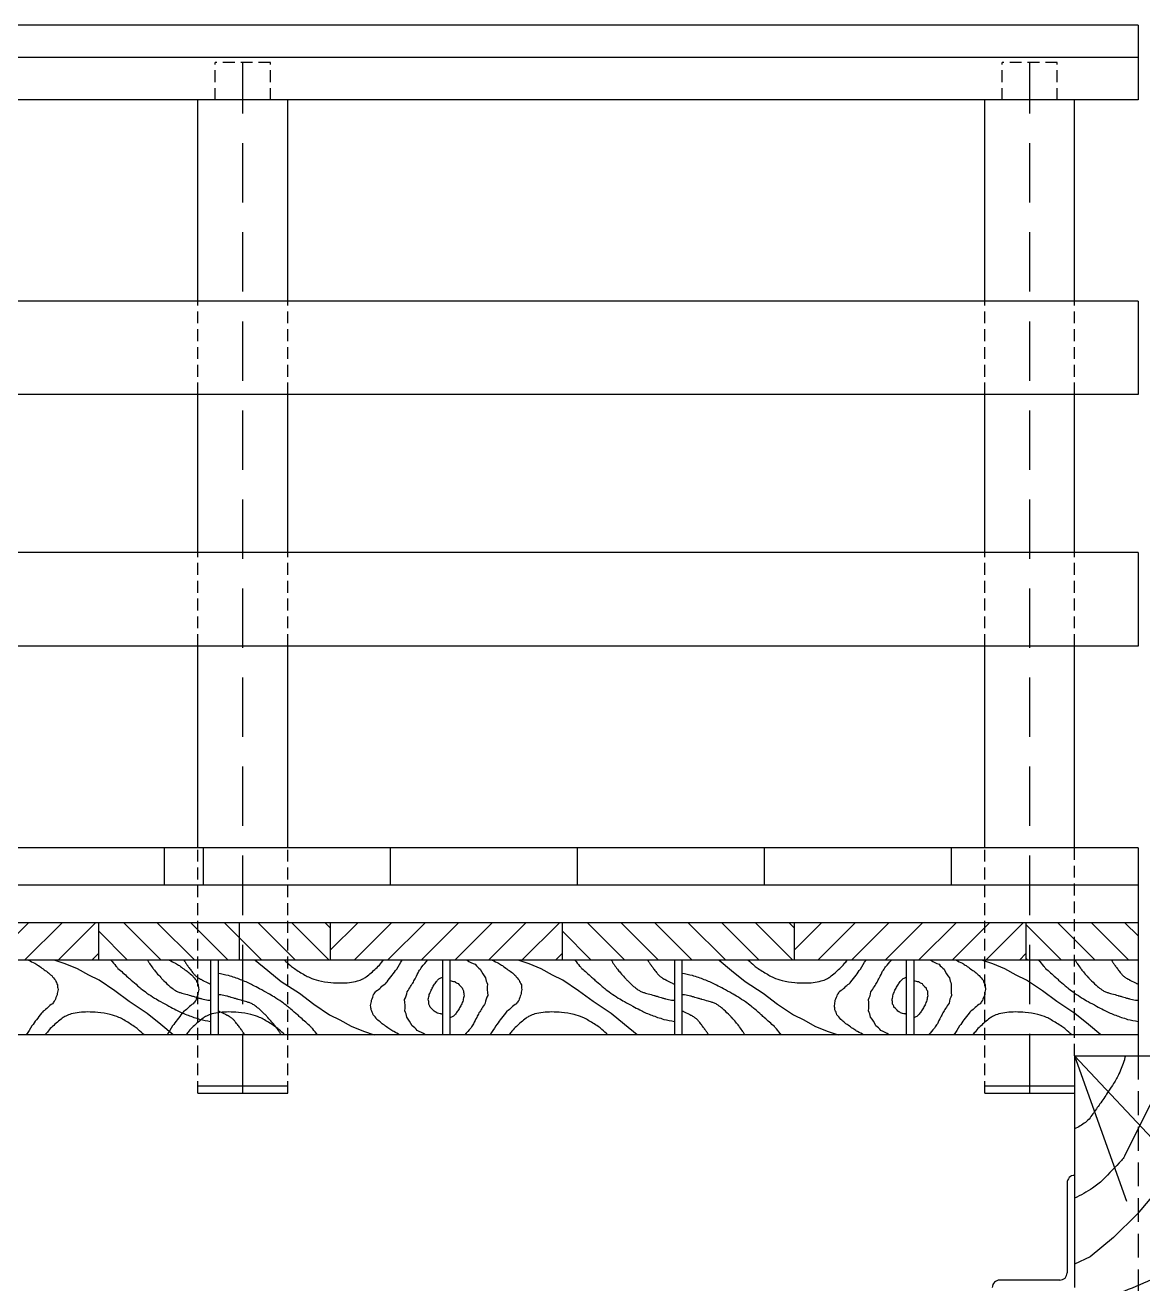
# Model space of a CAD drawing. Header units: metres. Extents: x -50 to 791, y -10 to 584.
# Drawn here: x 202.63 to 232.51, y 395.6 to 429.26 of the extents above; entities that cross this region are included whole.
import ezdxf

# ---------------------------------------------------------------- set-up
doc = ezdxf.new("R2010")
doc.units = ezdxf.units.M
doc.linetypes.add('DASHED2', pattern=[9.525, 6.35, -3.175])
doc.layers.add('ARSIRKAYU', color=2, linetype='CONTINUOUS')
doc.layers.add('KAYU', color=3, linetype='CONTINUOUS')
pattern_1 = [(135, (249.0805, 314.5678), (0.449013, 0.449013), [])]

msp = doc.modelspace()

# ---------------------------------------------------------------- hatches: boundary and pattern name
at = {"layer": 'ARSIRKAYU'}
h = msp.add_hatch(dxfattribs=at)
h.set_pattern_fill('LINE', color=256, scale=0.2, angle=315, style=0)
h.set_pattern_definition([(225, (224.2805, 314.5678), (-0.449013, 0.449013), [])])
h.paths.add_polyline_path([(198.38486, 404.25565), (198.38486, 405.25565), (204.58486, 405.25565), (204.58486, 404.25565)])
h = msp.add_hatch(dxfattribs=at)
h.set_pattern_fill('ANSI31', color=256, scale=0.2, style=0)
h.set_pattern_definition([(135, (236.6805, 314.5678), (0.449013, 0.449013), [])])
h.paths.add_polyline_path([(204.58486, 405.25565), (210.78486, 405.25565), (210.78486, 404.25565), (204.58486, 404.25565)])
h = msp.add_hatch(dxfattribs=at)
h.set_pattern_fill('LINE', color=256, scale=0.2, angle=315, style=0)
h.set_pattern_definition([(225, (236.6805, 314.5678), (-0.449013, 0.449013), [])])
h.paths.add_polyline_path([(210.78486, 404.25565), (210.78486, 405.25565), (216.98486, 405.25565), (216.98486, 404.25565)])
h = msp.add_hatch(dxfattribs=at)
h.set_pattern_fill('ANSI31', color=256, scale=0.2, style=0)
h.set_pattern_definition(pattern_1)
h.paths.add_polyline_path([(216.98486, 404.25565), (223.18486, 404.25565), (223.18486, 405.25565), (216.98486, 405.25565)])
h = msp.add_hatch(dxfattribs=at)
h.set_pattern_fill('LINE', color=256, scale=0.2, angle=315, style=0)
h.set_pattern_definition([(225, (249.0805, 314.5678), (-0.449013, 0.449013), [])])
h.paths.add_polyline_path([(223.18486, 404.25565), (229.38486, 404.25565), (229.38486, 405.25565), (223.18486, 405.25565)])
h = msp.add_hatch(dxfattribs=at)
h.set_pattern_fill('ANSI31', color=256, scale=0.2, style=0)
h.set_pattern_definition(pattern_1)
h.paths.add_polyline_path([(232.38486, 405.25565), (232.38486, 404.25565), (229.38486, 404.25565), (229.38486, 405.25565)])

# ---------------------------------------------------------------- linework, layer by layer
for points in [[(202.71641, 404.25565, 0.01529104), (202.88645, 404.1693, 0.02451291), (202.98795, 404.10715, 0.01246752), (203.22676, 403.93543, 0.02534201), (203.33759, 403.84227, 0.06664688), (203.43848, 403.71954, 0.07485968), (203.49433, 403.58942, 0.07552434), (203.50663, 403.47307, 0.05857308), (203.48228, 403.32453, 0.04620441), (203.42426, 403.17577, 0.06645098), (203.36171, 403.08373, 0.09848728), (203.23102, 402.98544, -0.10427741), (203.10851, 402.89108, -0.00943251), (203.06647, 402.83992, -0.00277078), (202.92766, 402.66232, -0.01862797), (202.8091, 402.49646, -0.01338785), (202.65926, 402.25565)], [(204.9224, 404.25565, -0.01299745), (205.05297, 404.09362, -0.03309118), (205.10995, 404.03491, -0.00099107), (205.37181, 403.79952, -0.0029776), (205.45959, 403.72186, -0.00165901), (205.63577, 403.5689, -0.00330958), (205.72484, 403.4931, -0.02209331), (205.88408, 403.37097, -0.01839339), (206.08655, 403.24025, -0.00617824), (206.24869, 403.14652, -0.00453293), (206.47237, 403.02353, -0.00397006), (206.66018, 402.92438, -0.00546714), (206.7979, 402.85496, -0.02051703), (206.83295, 402.83952, -0.00242136), (207.13549, 402.72252, -0.02989027), (207.30251, 402.67004, -0.018122), (207.58486, 402.61033)], [(205.8999, 404.25565, -0.0084359), (205.93555, 404.19147, -0.02050494), (205.95173, 404.16595, -0.00345955), (206.03929, 404.04145, -0.01372292), (206.06244, 404.01083, -0.00926647), (206.14322, 403.9136, -0.00719344), (206.25135, 403.79184, -0.00345858), (206.27738, 403.76375, -0.0014592), (206.33974, 403.69778, -0.02331922), (206.49588, 403.54821, -0.03502911), (206.61078, 403.46136, -0.02658501), (206.68974, 403.41571, -0.04716751), (206.73762, 403.39678, -0.00066527), (206.81501, 403.37443, -0.00073343), (206.88526, 403.35436, -0.00052182), (207.05023, 403.30768, 0.00344003), (207.07521, 403.30045, 0.00047676), (207.07937, 403.29922, 0.00002344), (207.16388, 403.27396, 0.00046672), (207.23476, 403.25269, -0.00040552), (207.31635, 403.22821, -0.02129109), (207.35127, 403.21936, -0.00467079), (207.51229, 403.18735, -0.01987218), (207.53021, 403.1847, -0.00655374), (207.58486, 403.17953)], [(206.47892, 404.25565, 0.01529104), (206.64897, 404.1693, 0.02451291), (206.75046, 404.10715, 0.01246752), (206.98928, 403.93543, 0.02534201), (207.1001, 403.84227, 0.06664688), (207.20099, 403.71954, 0.07485968), (207.25684, 403.58942, 0.07552434), (207.26914, 403.47307, 0.05857308), (207.24479, 403.32453, 0.04620441), (207.18677, 403.17577, 0.06645098), (207.12422, 403.08373, 0.09848728), (206.99353, 402.98544, -0.10427741), (206.87102, 402.89108, -0.00943251), (206.82898, 402.83992, -0.00277078), (206.69017, 402.66232, -0.01862797), (206.57161, 402.49646, -0.01338785), (206.42177, 402.25565)], [(206.87389, 404.25565, -0.01161999), (206.90216, 404.2046, -0.02259724), (206.91847, 404.1794, -0.0001167), (206.96345, 404.11635, -0.00131603), (206.96745, 404.11077, -0.00003865), (206.97596, 404.09897, -0.00011803), (206.97875, 404.09511, -0.00278947), (206.99784, 404.06901, -0.00082664), (207.06287, 403.98141, -0.00354516), (207.08756, 403.94875, -0.00247807), (207.12344, 403.90247, -0.01526366), (207.14787, 403.87315, -0.01494628), (207.17459, 403.84478, -0.01989144), (207.19671, 403.82434, -0.02032737), (207.21989, 403.80615, -0.01028811), (207.24569, 403.78833, -0.01259555), (207.26742, 403.77476, -0.00580916), (207.31174, 403.74929, -0.00911832), (207.34046, 403.7339, -0.00047135), (207.35776, 403.72506, -0.00074451), (207.36873, 403.71948, -0.00176233), (207.37942, 403.71412, -0.0001226), (207.53337, 403.63758, -0.00379495), (207.54345, 403.63267, -0.0009279), (207.58486, 403.61297)], [(212.65331, 402.25565, 0.01529104), (212.48326, 402.34199, 0.02451291), (212.38177, 402.40414, 0.01246752), (212.14295, 402.57587, 0.02534201), (212.03212, 402.66903, 0.06664688), (211.93124, 402.79175, 0.07485968), (211.87538, 402.92187, 0.07552434), (211.86309, 403.03822, 0.05857308), (211.88744, 403.18676, 0.04620441), (211.94546, 403.33553, 0.06645098), (212.00801, 403.42757, 0.09848728), (212.1387, 403.52586, -0.10427741), (212.2612, 403.62021, -0.00943251), (212.30324, 403.67137, -0.00277078), (212.44206, 403.84898, -0.01862797), (212.56062, 404.01483, -0.01338785), (212.71046, 404.25565)], [(213.32803, 402.25565, 0.06378848), (213.10832, 402.36883, 0.08360884), (212.97256, 402.50046, 0.04554081), (212.83283, 402.73198, 0.07092953), (212.77965, 402.89779, 0.0719735), (212.77211, 403.19879, 0.10099542), (212.83993, 403.40349, 0.02574805), (212.93396, 403.5493, -0.03178691), (213.00873, 403.66837, -0.01397566), (213.06876, 403.78679, 0.00974414), (213.15341, 403.95734, 0.04582871), (213.2294, 404.07544, 0.02687995), (213.38655, 404.25565)], [(214.44169, 404.25565, 0.06378848), (214.66139, 404.14246, 0.08360884), (214.79716, 404.01083, 0.04554081), (214.93689, 403.77931, 0.07092953), (214.99007, 403.6135, 0.0719735), (214.99761, 403.31251, 0.10099542), (214.92979, 403.10781, 0.02574805), (214.83575, 402.96199, -0.03178691), (214.76099, 402.84292, -0.01397566), (214.70096, 402.7245, 0.00974414), (214.61631, 402.55396, 0.04582871), (214.54031, 402.43586, 0.02687995), (214.38316, 402.25565)], [(215.11641, 404.25565, 0.01529104), (215.28645, 404.1693, 0.02451291), (215.38795, 404.10715, 0.01246752), (215.62676, 403.93543, 0.02534201), (215.73759, 403.84227, 0.06664688), (215.83848, 403.71954, 0.07485968), (215.89433, 403.58942, 0.07552434), (215.90663, 403.47307, 0.05857308), (215.88228, 403.32453, 0.04620441), (215.82426, 403.17577, 0.06645098), (215.76171, 403.08373, 0.09848728), (215.63102, 402.98544, -0.10427741), (215.50851, 402.89108, -0.00943251), (215.46647, 402.83992, -0.00277078), (215.32766, 402.66232, -0.01862797), (215.2091, 402.49646, -0.01338785), (215.05926, 402.25565)], [(217.3224, 404.25565, -0.01299745), (217.45297, 404.09362, -0.03309118), (217.50995, 404.03491, -0.00099107), (217.77181, 403.79952, -0.0029776), (217.85959, 403.72186, -0.00165901), (218.03577, 403.5689, -0.00330958), (218.12484, 403.4931, -0.02209331), (218.28408, 403.37097, -0.01839339), (218.48655, 403.24025, -0.00617824), (218.64869, 403.14652, -0.00453293), (218.87237, 403.02353, -0.00397006), (219.06018, 402.92438, -0.00546714), (219.1979, 402.85496, -0.02051703), (219.23295, 402.83952, -0.00242136), (219.53549, 402.72252, -0.02989027), (219.70251, 402.67004, -0.018122), (219.98486, 402.61033)], [(218.2999, 404.25565, -0.0084359), (218.33555, 404.19147, -0.02050494), (218.35173, 404.16595, -0.00345955), (218.43929, 404.04145, -0.01372292), (218.46244, 404.01083, -0.00926647), (218.54322, 403.9136, -0.00719344), (218.65135, 403.79184, -0.00345858), (218.67738, 403.76375, -0.0014592), (218.73974, 403.69778, -0.02331922), (218.89588, 403.54821, -0.03502911), (219.01078, 403.46136, -0.02658501), (219.08974, 403.41571, -0.04716751), (219.13762, 403.39678, -0.00066527), (219.21501, 403.37443, -0.00073343), (219.28526, 403.35436, -0.00052182), (219.45023, 403.30768, 0.00344003), (219.47521, 403.30045, 0.00047676), (219.47937, 403.29922, 0.00002344), (219.56388, 403.27396, 0.00046672), (219.63476, 403.25269, -0.00040552), (219.71635, 403.22821, -0.02129109), (219.75127, 403.21936, -0.00467079), (219.91229, 403.18735, -0.01987218), (219.93021, 403.1847, -0.00655374), (219.98486, 403.17953)], [(219.27389, 404.25565, -0.01161999), (219.30216, 404.2046, -0.02259724), (219.31847, 404.1794, -0.0001167), (219.36345, 404.11635, -0.00131603), (219.36745, 404.11077, -0.00003865), (219.37596, 404.09897, -0.00011803), (219.37875, 404.09511, -0.00278947), (219.39784, 404.06901, -0.00082664), (219.46287, 403.98141, -0.00354516), (219.48756, 403.94875, -0.00247807), (219.52344, 403.90247, -0.01526366), (219.54787, 403.87315, -0.01494628), (219.57459, 403.84478, -0.01989144), (219.59671, 403.82434, -0.02032737), (219.61989, 403.80615, -0.01028811), (219.64569, 403.78833, -0.01259555), (219.66742, 403.77476, -0.00580916), (219.71174, 403.74929, -0.00911832), (219.74046, 403.7339, -0.00047135), (219.75776, 403.72506, -0.00074451), (219.76873, 403.71948, -0.00176233), (219.77942, 403.71412, -0.0001226), (219.93337, 403.63758, -0.00379495), (219.94345, 403.63267, -0.0009279), (219.98486, 403.61297)], [(225.05331, 402.25565, 0.01529104), (224.88326, 402.34199, 0.02451291), (224.78177, 402.40414, 0.01246752), (224.54295, 402.57587, 0.02534201), (224.43212, 402.66903, 0.06664688), (224.33124, 402.79175, 0.07485968), (224.27538, 402.92187, 0.07552434), (224.26309, 403.03822, 0.05857308), (224.28744, 403.18676, 0.04620441), (224.34546, 403.33553, 0.06645098), (224.40801, 403.42757, 0.09848728), (224.5387, 403.52586, -0.10427741), (224.6612, 403.62021, -0.00943251), (224.70324, 403.67137, -0.00277078), (224.84206, 403.84898, -0.01862797), (224.96062, 404.01483, -0.01338785), (225.11046, 404.25565)], [(225.72803, 402.25565, 0.06378848), (225.50832, 402.36883, 0.08360884), (225.37256, 402.50046, 0.04554081), (225.23283, 402.73198, 0.07092953), (225.17965, 402.89779, 0.0719735), (225.17211, 403.19879, 0.10099542), (225.23993, 403.40349, 0.02574805), (225.33396, 403.5493, -0.03178691), (225.40873, 403.66837, -0.01397566), (225.46876, 403.78679, 0.00974414), (225.55341, 403.95734, 0.04582871), (225.6294, 404.07544, 0.02687995), (225.78655, 404.25565)], [(226.84169, 404.25565, 0.06378848), (227.06139, 404.14246, 0.08360884), (227.19716, 404.01083, 0.04554081), (227.33689, 403.77931, 0.07092953), (227.39007, 403.6135, 0.0719735), (227.39761, 403.31251, 0.10099542), (227.32979, 403.10781, 0.02574805), (227.23575, 402.96199, -0.03178691), (227.16099, 402.84292, -0.01397566), (227.10096, 402.7245, 0.00974414), (227.01631, 402.55396, 0.04582871), (226.94031, 402.43586, 0.02687995), (226.78316, 402.25565)], [(227.51641, 404.25565, 0.01529104), (227.68645, 404.1693, 0.02451291), (227.78795, 404.10715, 0.01246752), (228.02676, 403.93543, 0.02534201), (228.13759, 403.84227, 0.06664688), (228.23848, 403.71954, 0.07485968), (228.29433, 403.58942, 0.07552434), (228.30663, 403.47307, 0.05857308), (228.28228, 403.32453, 0.04620441), (228.22426, 403.17577, 0.06645098), (228.16171, 403.08373, 0.09848728), (228.03102, 402.98544, -0.10427741), (227.90851, 402.89108, -0.00943251), (227.86647, 402.83992, -0.00277078), (227.72766, 402.66232, -0.01862797), (227.6091, 402.49646, -0.01338785), (227.45926, 402.25565)], [(229.7224, 404.25565, -0.01299745), (229.85297, 404.09362, -0.03309118), (229.90995, 404.03491, -0.00099107), (230.17181, 403.79952, -0.0029776), (230.25959, 403.72186, -0.00165901), (230.43577, 403.5689, -0.00330958), (230.52484, 403.4931, -0.02209331), (230.68408, 403.37097, -0.01839339), (230.88655, 403.24025, -0.00617824), (231.04869, 403.14652, -0.00453293), (231.27237, 403.02353, -0.00397006), (231.46018, 402.92438, -0.00546714), (231.5979, 402.85496, -0.02051703), (231.63295, 402.83952, -0.00242136), (231.93549, 402.72252, -0.02989027), (232.10251, 402.67004, -0.018122), (232.38486, 402.61033)], [(230.6999, 404.25565, -0.0084359), (230.73555, 404.19147, -0.02050494), (230.75173, 404.16595, -0.00345955), (230.83929, 404.04145, -0.01372292), (230.86244, 404.01083, -0.00926647), (230.94322, 403.9136, -0.00719344), (231.05135, 403.79184, -0.00345858), (231.07738, 403.76375, -0.0014592), (231.13974, 403.69778, -0.02331922), (231.29588, 403.54821, -0.03502911), (231.41078, 403.46136, -0.02658501), (231.48974, 403.41571, -0.04716751), (231.53762, 403.39678, -0.00066527), (231.61501, 403.37443, -0.00073343), (231.68526, 403.35436, -0.00052182), (231.85023, 403.30768, 0.00344003), (231.87521, 403.30045, 0.00047676), (231.87937, 403.29922, 0.00002344), (231.96388, 403.27396, 0.00046672), (232.03476, 403.25269, -0.00040552), (232.11635, 403.22821, -0.02129109), (232.15127, 403.21936, -0.00467079), (232.31229, 403.18735, -0.01987218), (232.33021, 403.1847, -0.00655374), (232.38486, 403.17953)], [(231.67389, 404.25565, -0.01161999), (231.70216, 404.2046, -0.02259724), (231.71847, 404.1794, -0.0001167), (231.76345, 404.11635, -0.00131603), (231.76745, 404.11077, -0.00003865), (231.77596, 404.09897, -0.00011803), (231.77875, 404.09511, -0.00278947), (231.79784, 404.06901, -0.00082664), (231.86287, 403.98141, -0.00354516), (231.88756, 403.94875, -0.00247807), (231.92344, 403.90247, -0.01526366), (231.94787, 403.87315, -0.01494628), (231.97459, 403.84478, -0.01989144), (231.99671, 403.82434, -0.02032737), (232.01989, 403.80615, -0.01028811), (232.04569, 403.78833, -0.01259555), (232.06742, 403.77476, -0.00580916), (232.11174, 403.74929, -0.00911832), (232.14046, 403.7339, -0.00047135), (232.15776, 403.72506, -0.00074451), (232.16873, 403.71948, -0.00176233), (232.17942, 403.71412, -0.0001226), (232.33337, 403.63758, -0.00379495), (232.34345, 403.63267, -0.0009279), (232.38486, 403.61297)], [(210.44732, 402.25565, -0.01299745), (210.31675, 402.41768, -0.03309118), (210.25977, 402.47638, -0.00099107), (209.9979, 402.71178, -0.0029776), (209.91012, 402.78943, -0.00165901), (209.73394, 402.9424, -0.00330958), (209.64487, 403.0182, -0.02209331), (209.48564, 403.14032, -0.01839339), (209.28317, 403.27104, -0.00617824), (209.12103, 403.36478, -0.00453293), (208.89735, 403.48777, -0.00397006), (208.70954, 403.58692, -0.00546714), (208.57181, 403.65633, -0.02051703), (208.53677, 403.67177, -0.00242136), (208.23422, 403.78877, -0.02989027), (208.06721, 403.84125, -0.018122), (207.78486, 403.90096)], [(222.84732, 402.25565, -0.01299745), (222.71675, 402.41768, -0.03309118), (222.65977, 402.47638, -0.00099107), (222.3979, 402.71178, -0.0029776), (222.31012, 402.78943, -0.00165901), (222.13394, 402.9424, -0.00330958), (222.04487, 403.0182, -0.02209331), (221.88564, 403.14032, -0.01839339), (221.68317, 403.27104, -0.00617824), (221.52103, 403.36478, -0.00453293), (221.29735, 403.48777, -0.00397006), (221.10954, 403.58692, -0.00546714), (220.97181, 403.65633, -0.02051703), (220.93677, 403.67177, -0.00242136), (220.63422, 403.78877, -0.02989027), (220.46721, 403.84125, -0.018122), (220.18486, 403.90096)], [(213.78486, 402.80425, 0.07112432), (213.65605, 402.83178, 0.08755616), (213.56334, 402.88575, 0.05624835), (213.45658, 402.99886, 0.0999648), (213.41866, 403.0784, 0.07345015), (213.40575, 403.20841, 0.07659052), (213.43071, 403.33124, 0.02237632), (213.48188, 403.45289, 0.02430531), (213.53923, 403.56001, 0.0233285), (213.60506, 403.65903, 0.02631247), (213.67185, 403.74061, 0.08159293), (213.70507, 403.7669, 0.03921115), (213.78486, 403.80331)], [(213.98486, 403.70704, 0.07112432), (214.11367, 403.67951, 0.08755616), (214.20638, 403.62554, 0.05624835), (214.31314, 403.51243, 0.0999648), (214.35106, 403.4329, 0.07345015), (214.36397, 403.30289, 0.07659052), (214.339, 403.18005, 0.02237632), (214.28784, 403.05841, 0.02430531), (214.23049, 402.95128, 0.0233285), (214.16466, 402.85227, 0.02631247), (214.09787, 402.77068, 0.08159293), (214.06464, 402.7444, 0.03921115), (213.98486, 402.70798)], [(226.18486, 402.80425, 0.07112432), (226.05605, 402.83178, 0.08755616), (225.96334, 402.88575, 0.05624835), (225.85658, 402.99886, 0.0999648), (225.81866, 403.0784, 0.07345015), (225.80575, 403.20841, 0.07659052), (225.83071, 403.33124, 0.02237632), (225.88188, 403.45289, 0.02430531), (225.93923, 403.56001, 0.0233285), (226.00506, 403.65903, 0.02631247), (226.07185, 403.74061, 0.08159293), (226.10507, 403.7669, 0.03921115), (226.18486, 403.80331)], [(226.38486, 403.70704, 0.07112432), (226.51367, 403.67951, 0.08755616), (226.60638, 403.62554, 0.05624835), (226.71314, 403.51243, 0.0999648), (226.75106, 403.4329, 0.07345015), (226.76397, 403.30289, 0.07659052), (226.739, 403.18005, 0.02237632), (226.68784, 403.05841, 0.02430531), (226.63049, 402.95128, 0.0233285), (226.56466, 402.85227, 0.02631247), (226.49787, 402.77068, 0.08159293), (226.46464, 402.7444, 0.03921115), (226.38486, 402.70798)], [(209.46982, 402.25565, -0.0084359), (209.43416, 402.31982, -0.02050494), (209.41799, 402.34534, -0.00345955), (209.33042, 402.46985, -0.01372292), (209.30728, 402.50046, -0.00926647), (209.2265, 402.5977, -0.00719344), (209.11837, 402.71946, -0.00345858), (209.09233, 402.74755, -0.0014592), (209.02997, 402.81351, -0.02331922), (208.87384, 402.96308, -0.03502911), (208.75894, 403.04994, -0.02658501), (208.67997, 403.09558, -0.04716751), (208.6321, 403.11452, -0.00066527), (208.55471, 403.13686, -0.00073343), (208.48445, 403.15693, -0.00052182), (208.31949, 403.20361, 0.00344003), (208.29451, 403.21084, 0.00047676), (208.29035, 403.21208, 0.00002344), (208.20584, 403.23734, 0.00046672), (208.13495, 403.2586, -0.00040552), (208.05337, 403.28308, -0.02129109), (208.01844, 403.29193, -0.00467079), (207.85742, 403.32394, -0.01987218), (207.83951, 403.3266, -0.00655374), (207.78486, 403.33177)], [(221.86982, 402.25565, -0.0084359), (221.83416, 402.31982, -0.02050494), (221.81799, 402.34534, -0.00345955), (221.73042, 402.46985, -0.01372292), (221.70728, 402.50046, -0.00926647), (221.6265, 402.5977, -0.00719344), (221.51837, 402.71946, -0.00345858), (221.49233, 402.74755, -0.0014592), (221.42997, 402.81351, -0.02331922), (221.27384, 402.96308, -0.03502911), (221.15894, 403.04994, -0.02658501), (221.07997, 403.09558, -0.04716751), (221.0321, 403.11452, -0.00066527), (220.95471, 403.13686, -0.00073343), (220.88445, 403.15693, -0.00052182), (220.71949, 403.20361, 0.00344003), (220.69451, 403.21084, 0.00047676), (220.69035, 403.21208, 0.00002344), (220.60584, 403.23734, 0.00046672), (220.53495, 403.2586, -0.00040552), (220.45337, 403.28308, -0.02129109), (220.41844, 403.29193, -0.00467079), (220.25742, 403.32394, -0.01987218), (220.23951, 403.3266, -0.00655374), (220.18486, 403.33177)], [(208.49583, 402.25565, -0.01161999), (208.46755, 402.3067, -0.02259724), (208.45125, 402.3319, -0.0001167), (208.40627, 402.39494, -0.00131603), (208.40227, 402.40052, -0.00003865), (208.39375, 402.41232, -0.00011803), (208.39096, 402.41618, -0.00278947), (208.37188, 402.44228, -0.00082664), (208.30684, 402.52989, -0.00354516), (208.28216, 402.56254, -0.00247807), (208.24628, 402.60883, -0.01526366), (208.22184, 402.63814, -0.01494628), (208.19513, 402.66652, -0.01989144), (208.17301, 402.68695, -0.02032737), (208.14983, 402.70515, -0.01028811), (208.12402, 402.72296, -0.01259555), (208.1023, 402.73653, -0.00580916), (208.05797, 402.76201, -0.00911832), (208.02926, 402.77739, -0.00047135), (208.01195, 402.78624, -0.00074451), (208.00098, 402.79181, -0.00176233), (207.99029, 402.79718, -0.0001226), (207.83635, 402.87371, -0.00379495), (207.82627, 402.87863, -0.0009279), (207.78486, 402.89833)], [(220.89583, 402.25565, -0.01161999), (220.86755, 402.3067, -0.02259724), (220.85125, 402.3319, -0.0001167), (220.80627, 402.39494, -0.00131603), (220.80227, 402.40052, -0.00003865), (220.79375, 402.41232, -0.00011803), (220.79096, 402.41618, -0.00278947), (220.77188, 402.44228, -0.00082664), (220.70684, 402.52989, -0.00354516), (220.68216, 402.56254, -0.00247807), (220.64628, 402.60883, -0.01526366), (220.62184, 402.63814, -0.01494628), (220.59513, 402.66652, -0.01989144), (220.57301, 402.68695, -0.02032737), (220.54983, 402.70515, -0.01028811), (220.52402, 402.72296, -0.01259555), (220.5023, 402.73653, -0.00580916), (220.45797, 402.76201, -0.00911832), (220.42926, 402.77739, -0.00047135), (220.41195, 402.78624, -0.00074451), (220.40098, 402.79181, -0.00176233), (220.39029, 402.79718, -0.0001226), (220.23635, 402.87371, -0.00379495), (220.22627, 402.87863, -0.0009279), (220.18486, 402.89833)], [(233.2337, 401.69866, -0.01492144), (233.04683, 401.10974, -0.03178415), (232.93361, 400.84244), (232.47487, 399.92621), (232.01613, 399.00999, -0.06868298), (231.9391, 398.89772, -0.01298023), (231.4427, 398.38009, -0.05120249), (231.16559, 398.15689, -0.03303008), (230.68486, 397.88816)], [(232.04012, 401.69866, -0.00761171), (232.02268, 401.61091, -0.02734472), (232.01613, 401.58687, -0.02661087), (231.87122, 401.21757, -0.03560326), (231.72942, 400.95697, -0.0047848), (231.59491, 400.75125, -0.00314539), (231.38536, 400.44159, -0.00492012), (231.29299, 400.30973, -0.00238701), (231.09865, 400.04074, -0.07820996), (230.97298, 399.91537, -0.04099234), (230.68486, 399.74022)], [(234.28486, 397.19931, -0.00425294), (233.9812, 396.86146, -0.00706151), (233.79375, 396.66217, -0.00429533), (233.01783, 395.87389, -0.04329055), (232.93361, 395.80321, -0.0499791), (232.83655, 395.74869, -0.00623267), (232.01613, 395.40236, -0.00966168), (231.81965, 395.32668, -0.00573436), (231.48486, 395.20944)]]:
    msp.add_lwpolyline(points, format="xyb", dxfattribs=at)
for points in [[(206.5882, 402.25565), (206.25534, 402.52987), (205.89364, 402.83088), (205.41137, 403.14393), (205.02555, 403.4329), (204.60356, 403.72186), (204.32625, 403.85431), (204.02483, 404.02287), (203.6993, 404.15531), (203.40702, 404.25565)], [(208.78152, 404.25565), (209.11437, 403.98142), (209.47608, 403.68041), (209.95835, 403.36736), (210.34417, 403.0784), (210.76616, 402.78943), (211.04346, 402.65699), (211.34488, 402.48842), (211.67042, 402.35598), (211.9627, 402.25565)], [(218.9882, 402.25565), (218.65534, 402.52987), (218.29364, 402.83088), (217.81137, 403.14393), (217.42555, 403.4329), (217.00356, 403.72186), (216.72625, 403.85431), (216.42483, 404.02287), (216.0993, 404.15531), (215.80702, 404.25565)], [(221.18152, 404.25565), (221.51437, 403.98142), (221.87608, 403.68041), (222.35835, 403.36736), (222.74417, 403.0784), (223.16616, 402.78943), (223.44346, 402.65699), (223.74488, 402.48842), (224.07042, 402.35598), (224.3627, 402.25565)], [(231.3882, 402.25565), (231.05534, 402.52987), (230.69364, 402.83088), (230.21137, 403.14393), (229.82555, 403.4329), (229.40356, 403.72186), (229.12625, 403.85431), (228.82483, 404.02287), (228.4993, 404.15531), (228.20702, 404.25565)], [(230.68486, 401.69866), (232.07347, 397.80745)], [(230.68486, 401.69866), (233.0483, 399.18178)], [(234.28486, 400.4273), (233.67906, 399.18178), (232.93361, 398.15103), (232.36018, 397.46386), (231.72942, 396.83396), (231.09865, 396.31858), (230.68486, 396.12575)]]:
    msp.add_lwpolyline(points, dxfattribs=at)
for centre, radius, start, end in [((211.62521, 406.33082), 2.92656, 225.16036, 229.437542), ((210.28853, 405.65336), 2.37187, 320.787861, 323.893394), ((224.02521, 406.33082), 2.92656, 225.16036, 229.437542), ((222.68853, 405.65336), 2.37187, 320.787861, 323.893394), ((210.39251, 404.8907), 1.03091, 229.437542, 236.647168), ((213.39332, 409.44982), 6.48897, 236.647168, 239.568784), ((208.46621, 407.95459), 5.28678, 308.379791, 312.062102), ((211.25251, 404.86682), 1.12772, 312.062102, 320.787861), ((222.79251, 404.8907), 1.03091, 229.437542, 236.647168), ((225.79332, 409.44982), 6.48897, 236.647168, 239.568784), ((220.86621, 407.95459), 5.28678, 308.379791, 312.062102), ((223.65251, 404.86682), 1.12772, 312.062102, 320.787861), ((210.73734, 404.92847), 1.24523, 239.568784, 246.241227), ((210.76643, 404.99455), 1.31743, 246.241227, 256.844872), ((211.05223, 406.21737), 2.5732, 256.844872, 264.426785), ((211.06674, 406.36611), 2.72265, 264.426785, 270), ((211.06674, 405.70348), 2.06001, 270, 276.407985), ((211.13257, 405.11737), 1.47023, 276.407985, 284.911859), ((211.31287, 404.44031), 0.76957, 284.911859, 296.675722), ((211.42269, 404.22173), 0.52495, 296.675722, 308.379791), ((223.13734, 404.92847), 1.24523, 239.568784, 246.241227), ((223.16643, 404.99455), 1.31743, 246.241227, 256.844872), ((223.45223, 406.21737), 2.5732, 256.844872, 264.426785), ((223.46674, 406.36611), 2.72265, 264.426785, 270), ((223.46674, 405.70348), 2.06001, 270, 276.407985), ((223.53257, 405.11737), 1.47023, 276.407985, 284.911859), ((223.71287, 404.44031), 0.76957, 284.911859, 296.675722), ((223.82269, 404.22173), 0.52495, 296.675722, 308.379791), ((206.90351, 398.55671), 5.28678, 128.379791, 132.062102), ((203.94703, 402.28956), 0.52495, 116.675722, 128.379791), ((204.05685, 402.07098), 0.76957, 104.911859, 116.675722), ((204.23715, 401.39392), 1.47023, 96.407985, 104.911859), ((204.30297, 400.80782), 2.06001, 90, 96.407985), ((204.30297, 400.14519), 2.72265, 84.426785, 90), ((204.31749, 400.29393), 2.5732, 76.844872, 84.426785), ((204.60329, 401.51674), 1.31743, 66.241227, 76.844872), ((204.63237, 401.58282), 1.24523, 59.568784, 66.241227), ((201.9764, 397.06147), 6.48897, 56.647168, 59.568784), ((210.66602, 398.55671), 5.28678, 128.379791, 132.062102), ((207.70954, 402.28956), 0.52495, 116.675722, 128.379791), ((207.81936, 402.07098), 0.76957, 104.911859, 116.675722), ((207.99966, 401.39392), 1.47023, 96.407985, 104.911859), ((208.06548, 400.80782), 2.06001, 90, 96.407985), ((208.06548, 400.14519), 2.72265, 84.426785, 90), ((208.08, 400.29393), 2.5732, 76.844872, 84.426785), ((208.3658, 401.51674), 1.31743, 66.241227, 76.844872), ((208.39488, 401.58282), 1.24523, 59.568784, 66.241227), ((205.73891, 397.06147), 6.48897, 56.647168, 59.568784), ((219.30351, 398.55671), 5.28678, 128.379791, 132.062102), ((216.34703, 402.28956), 0.52495, 116.675722, 128.379791), ((216.45685, 402.07098), 0.76957, 104.911859, 116.675722), ((216.63715, 401.39392), 1.47023, 96.407985, 104.911859), ((216.70297, 400.80782), 2.06001, 90, 96.407985), ((216.70297, 400.14519), 2.72265, 84.426785, 90), ((216.71749, 400.29393), 2.5732, 76.844872, 84.426785), ((217.00329, 401.51674), 1.31743, 66.241227, 76.844872), ((217.03237, 401.58282), 1.24523, 59.568784, 66.241227), ((214.3764, 397.06147), 6.48897, 56.647168, 59.568784), ((231.70351, 398.55671), 5.28678, 128.379791, 132.062102), ((228.74703, 402.28956), 0.52495, 116.675722, 128.379791), ((228.85685, 402.07098), 0.76957, 104.911859, 116.675722), ((229.03715, 401.39392), 1.47023, 96.407985, 104.911859), ((229.10297, 400.80782), 2.06001, 90, 96.407985), ((229.10297, 400.14519), 2.72265, 84.426785, 90), ((229.11749, 400.29393), 2.5732, 76.844872, 84.426785), ((229.40329, 401.51674), 1.31743, 66.241227, 76.844872), ((229.43237, 401.58282), 1.24523, 59.568784, 66.241227), ((226.7764, 397.06147), 6.48897, 56.647168, 59.568784), ((205.08118, 400.85793), 2.37187, 140.787861, 143.893394), ((204.11721, 401.64447), 1.12772, 132.062102, 140.787861), ((204.97721, 401.6206), 1.03091, 49.437542, 56.647168), ((203.74451, 400.18047), 2.92656, 45.16036, 49.437542), ((208.8437, 400.85793), 2.37187, 140.787861, 143.893394), ((207.87972, 401.64447), 1.12772, 132.062102, 140.787861), ((208.73972, 401.6206), 1.03091, 49.437542, 56.647168), ((207.50702, 400.18047), 2.92656, 45.16036, 49.437542), ((217.48118, 400.85793), 2.37187, 140.787861, 143.893394), ((216.51721, 401.64447), 1.12772, 132.062102, 140.787861), ((217.37721, 401.6206), 1.03091, 49.437542, 56.647168), ((216.14451, 400.18047), 2.92656, 45.16036, 49.437542), ((229.88118, 400.85793), 2.37187, 140.787861, 143.893394), ((228.91721, 401.64447), 1.12772, 132.062102, 140.787861), ((229.77721, 401.6206), 1.03091, 49.437542, 56.647168), ((228.54451, 400.18047), 2.92656, 45.16036, 49.437542), ((230.68486, 398.29866), 0.2, 90, 180), ((230.29622, 395.8873), 0.18873, 268.214689, 1.785311), ((228.68486, 395.49866), 0.2, 90, 180)]:
    msp.add_arc(centre, radius, start, end, dxfattribs=at)
at = {"layer": 'KAYU'}
for points in [[(232.38486, 429.25565), (142.58486, 429.25565)], [(232.38486, 429.25565), (232.38486, 427.25565)], [(232.38486, 428.39053), (142.58486, 428.39053)], [(232.38486, 427.25565), (142.58486, 427.25565)], [(207.24737, 421.87934), (207.24737, 427.25565)], [(209.64737, 421.87934), (209.64737, 427.25565)], [(228.28486, 421.87934), (228.28486, 427.25565)], [(230.68486, 421.87934), (230.68486, 427.25565)], [(232.38486, 421.87934), (142.58486, 421.87934)], [(232.38486, 421.87934), (232.38486, 419.37934)], [(232.38486, 421.87934), (232.38486, 419.37934)], [(232.38486, 419.37934), (142.58486, 419.37934)], [(207.24737, 415.1517), (207.24737, 419.37934)], [(209.64737, 415.1517), (209.64737, 419.37934)], [(228.28486, 415.1517), (228.28486, 419.37934)], [(230.68486, 415.1517), (230.68486, 419.37934)], [(232.38486, 415.1517), (142.58486, 415.1517)], [(232.38486, 415.1517), (232.38486, 412.6517)], [(232.38486, 412.6517), (142.58486, 412.6517)], [(207.24737, 407.25565), (207.24737, 412.6517)], [(209.64737, 407.25565), (209.64737, 412.6517)], [(228.28486, 407.25565), (228.28486, 412.6517)], [(230.68486, 407.25565), (230.68486, 412.6517)], [(232.38486, 407.25565), (142.58486, 407.25565)], [(206.34737, 407.25565), (206.34737, 406.25565)], [(207.38486, 407.25565), (207.38486, 406.25565)], [(212.38486, 407.25565), (212.38486, 406.25565)], [(217.38486, 407.25565), (217.38486, 406.25565)], [(222.38486, 407.25565), (222.38486, 406.25565)], [(227.38486, 407.25565), (227.38486, 406.25565)], [(232.38486, 407.25565), (232.38486, 406.25565)], [(232.38486, 406.25565), (142.58486, 406.25565)], [(232.38486, 406.25565), (232.38486, 405.25565)], [(232.38486, 405.25565), (142.58486, 405.25565)], [(204.58486, 405.25565), (204.58486, 404.25565)], [(208.34737, 405.25565), (208.34737, 404.25565)], [(210.78486, 405.25565), (210.78486, 404.25565)], [(216.98486, 405.25565), (216.98486, 404.25565)], [(223.18486, 405.25565), (223.18486, 404.25565)], [(229.38486, 405.25565), (229.38486, 404.25565)], [(232.38486, 405.25565), (232.38486, 404.25565)], [(232.38486, 404.25565), (142.58486, 404.25565)], [(207.58486, 404.25565), (207.58486, 402.25565)], [(207.78486, 404.25565), (207.78486, 402.25565)], [(213.78486, 404.25565), (213.78486, 402.25565)], [(213.98486, 404.25565), (213.98486, 402.25565)], [(219.98486, 404.25565), (219.98486, 402.25565)], [(220.18486, 404.25565), (220.18486, 402.25565)], [(226.18486, 404.25565), (226.18486, 402.25565)], [(226.38486, 404.25565), (226.38486, 402.25565)], [(232.38486, 404.25565), (232.38486, 402.25565)], [(232.38486, 402.25565), (142.58486, 402.25565)], [(232.38486, 402.25565), (232.38486, 401.69866)], [(230.68486, 401.69866), (230.68486, 395.49866)], [(230.68486, 401.69866), (234.28486, 401.69866)], [(207.24737, 400.8952), (209.64737, 400.8952)], [(228.28486, 400.8952), (230.68486, 400.8952)], [(207.24737, 400.69866), (209.64737, 400.69866)], [(228.28486, 400.69866), (230.68486, 400.69866)], [(230.48486, 398.29866), (230.48486, 395.88142)], [(230.3021, 395.69866), (228.68486, 395.69866)]]:
    msp.add_lwpolyline(points, dxfattribs=at)
at = {"layer": 'KAYU', "linetype": 'DASHED2', "ltscale": 0.05}
for points in [[(209.18553, 428.25565), (207.7092, 428.25565)], [(230.22302, 428.25565), (228.74669, 428.25565)], [(207.24737, 419.37934), (207.24737, 421.87934)], [(228.28486, 419.37934), (228.28486, 421.87934)], [(207.24737, 412.6517), (207.24737, 415.1517)], [(209.64737, 412.6517), (209.64737, 415.1517)], [(228.28486, 412.6517), (228.28486, 415.1517)], [(230.68486, 412.6517), (230.68486, 415.1517)], [(207.24737, 400.69866), (207.24737, 407.25565)], [(209.64737, 400.69866), (209.64737, 407.25565)], [(228.28486, 400.69866), (228.28486, 407.25565)], [(230.68486, 401.69866), (230.68486, 407.25565)]]:
    msp.add_lwpolyline(points, dxfattribs=at)
at = {"layer": 'KAYU', "linetype": 'DASHED2', "ltscale": 0.05, "flags": 128}
for points in [[(207.7092, 427.25565), (207.7092, 428.25565)], [(209.18553, 427.25565), (209.18553, 428.25565)], [(228.74669, 427.25565), (228.74669, 428.25565)], [(230.22302, 427.25565), (230.22302, 428.25565)], [(209.64737, 419.37934), (209.64737, 421.87934)], [(230.68486, 419.37934), (230.68486, 421.87934)]]:
    msp.add_lwpolyline(points, dxfattribs=at)
at = {"layer": 'KAYU', "linetype": 'DASHED2', "ltscale": 0.25, "flags": 128}
for points in [[(208.44737, 400.69866), (208.44737, 428.25565)], [(229.48486, 400.69866), (229.48486, 428.25565)]]:
    msp.add_lwpolyline(points, dxfattribs=at)
at = {"layer": 'KAYU', "linetype": 'DASHED2', "ltscale": 0.1}
msp.add_lwpolyline([(232.38486, 401.69866), (232.38486, 395.05565)], dxfattribs=at)

doc.saveas('drawing.dxf')
